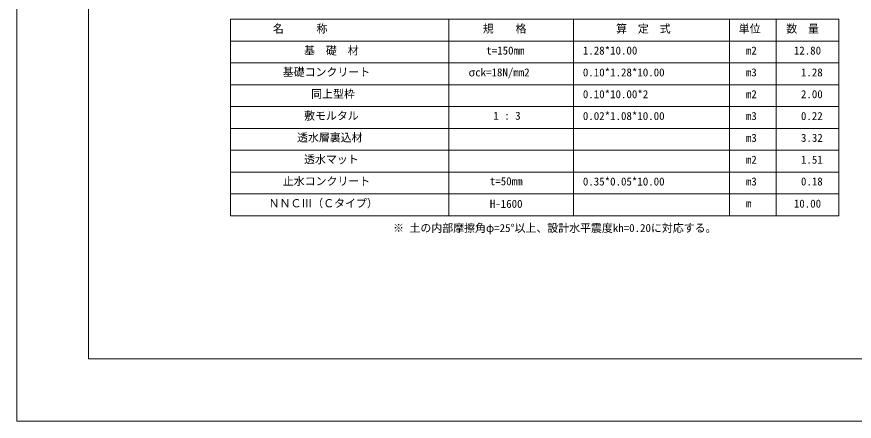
# Model space of a CAD drawing. Units: millimetres, scale not verified. Extents: x 0 to 252300, y 59400 to 118800.
# Drawn here: x 0 to 26847, y 59400 to 72374 of the extents above; entities that cross this region are included whole.
import ezdxf
from ezdxf.enums import TextEntityAlignment as Align

# ---------------------------------------------------------------- set-up
doc = ezdxf.new("R2010")
doc.units = ezdxf.units.MM
doc.header["$LTSCALE"] = 300
for name, color, linetype, lineweight in [('D-MTR-FRAM', 7, 'Continuous', 18), ('D-TTL(外枠）', 2, 'Continuous', 18), ('DEFPOINTS_3', 7, 'Continuous', 18)]:
    doc.layers.add(name, color=color, linetype=linetype, lineweight=lineweight)
doc.layers.add('D-MTR-TXT', color=1, linetype='Continuous')
doc.styles.add('ＭＳ ゴシック', font='')
doc.styles.get('ＭＳ ゴシック').set_extended_font_data('MS Gothic')

msp = doc.modelspace()

# ---------------------------------------------------------------- linework, layer by layer
at = {"layer": 'D-MTR-FRAM'}
for p, q in [((6848, 72293.3), (26348, 72293.3)), ((6848, 65993.3), (6848, 72293.3)), ((13848, 65993.3), (13848, 72293.3)), ((17848, 65993.3), (17848, 72293.3)), ((22848, 65993.3), (22848, 72293.3)), ((24348, 65993.3), (24348, 72293.3)), ((24348, 65993.3), (24348, 72293.3)), ((26348, 72293.3), (26348, 65993.3)), ((6848, 71593.3), (26348, 71593.3)), ((6848, 70893.3), (26348, 70893.3)), ((6848, 70193.3), (26348, 70193.3)), ((6848, 69493.3), (26348, 69493.3)), ((6848, 68793.3), (26348, 68793.3)), ((6848, 68093.3), (26348, 68093.3)), ((6848, 67393.3), (26348, 67393.3)), ((6848, 66693.3), (26348, 66693.3)), ((6848, 65993.3), (26348, 65993.3))]:
    msp.add_line(p, q, dxfattribs=at)
at = {"layer": 'D-TTL(外枠）'}
for p, q in [((2300, 61400), (2300, 116800)), ((81800, 61400), (2300, 61400))]:
    msp.add_line(p, q, dxfattribs=at)
at = {"layer": 'DEFPOINTS_3'}
for q in [(0, 118800), (84100, 59400)]:
    msp.add_line((0, 59400), q, dxfattribs=at)

# ---------------------------------------------------------------- texts
at = {"layer": 'D-MTR-TXT', "style": 'ＭＳ ゴシック'}
for s, p in [('名\u3000\u3000\u3000称', (8211, 71784.7)), ('規\u3000\u3000格', (14938.4, 71784.7)), ('算\u3000定\u3000式', (19211, 71784.7)), ('単位', (23143.2, 71784.7)), ('数\u3000量', (24665.8, 71784.7)), ('基\u3000礎\u3000材', (9211, 71084.7)), ('t=150mm', (15052.1, 71084.7)), ('1.28*10.00', (18148, 71084.7)), ('m2', (23373, 71084.7)), ('12.80', (24911, 71084.7)), ('基礎コンクリート', (8528.7, 70393.6)), ('σck=18N/mm2', (14483.6, 70384.6)), ('0.10*1.28*10.00', (18148, 70384.6)), ('m3', (23373, 70384.7)), ('1.28', (25138.4, 70384.7)), ('同上型枠', (9438.4, 69693.6)), ('0.10*10.00*2', (18148, 69684.6)), ('m2', (23373, 69684.7)), ('2.00', (25138.4, 69684.7)), ('敷モルタル', (9211, 68993.6)), ('1 : 3', (15279.5, 68993.6)), ('0.02*1.08*10.00', (18148, 68984.6)), ('m3', (23373, 68984.7)), ('0.22', (25138.4, 68984.7)), ('透水層裏込材', (8983.6, 68293.6)), ('m3', (23373, 68284.7)), ('3.32', (25138.4, 68284.7)), ('透水マット', (9211, 67593.6)), ('m2', (23373, 67584.7)), ('1.51', (25138.4, 67584.7)), ('止水コンクリート', (8528.7, 66893.6)), ('t=50mm', (15165.8, 66893.6)), ('0.35*0.05*10.00', (18148, 66884.6)), ('m3', (23373, 66884.7)), ('0.18', (25138.4, 66884.7)), ('ＮＮＣⅢ（Ｃタイプ）', (8073.9, 66184.7)), ('H-1600', (15165.8, 66168.3)), ('m', (23373, 66184.7)), ('10.00', (24911, 66175.7)), ('※ 土の内部摩擦角φ=25°以上、設計水平震度kh=0.20に対応する。', (12065.2, 65392.2))]:
    msp.add_text(s, height=256.6, dxfattribs=at).set_placement(p, align=Align.BOTTOM_LEFT)

doc.saveas('drawing.dxf')
